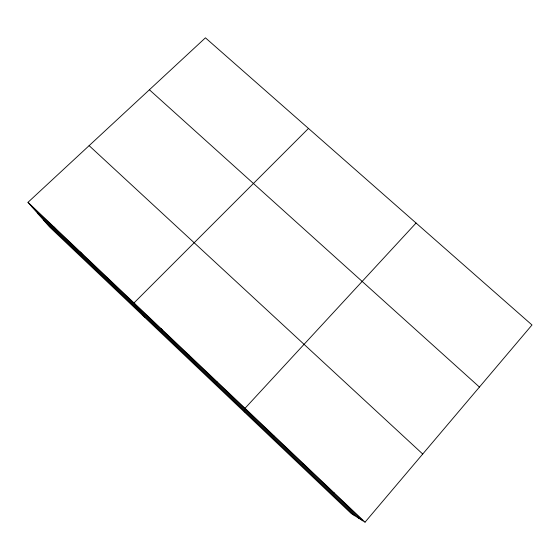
<?xml version="1.0" encoding="UTF-8"?>
<svg xmlns="http://www.w3.org/2000/svg" width="560" height="560" viewBox="0 0 560 560"><rect width="100%" height="100%" fill="white"/><g stroke="black" fill="none" stroke-linecap="round" stroke-linejoin="round"><path stroke-width="0.84" d="M244.272 411.915L245.028 408.282L416.066 223.034M365.036 522.172L532 324.975L205.429 37.828L28 202.314L49.462 226.856L351.19 513.478L365.036 522.172L28 202.314M308.476 128.436L134.008 302.918L144.851 317.471M273.826 436.338L274.484 436.233M303.107 464.128L304.297 464.527M332.738 492.254L334.474 493.171M149.394 89.775L479.437 387.058M89.124 145.649L422.73 454.034M31.556 206.374L362.726 520.723M37.828 213.549L358.666 518.175M43.904 220.5L354.753 515.718M54.054 227.038L57.183 230.699M80.402 252.042L83.097 255.297M107.051 277.333L109.305 280.175M161.28 328.804L162.617 330.778M188.874 354.984L189.728 356.517M216.79 381.479L217.161 382.55"/></g></svg>
